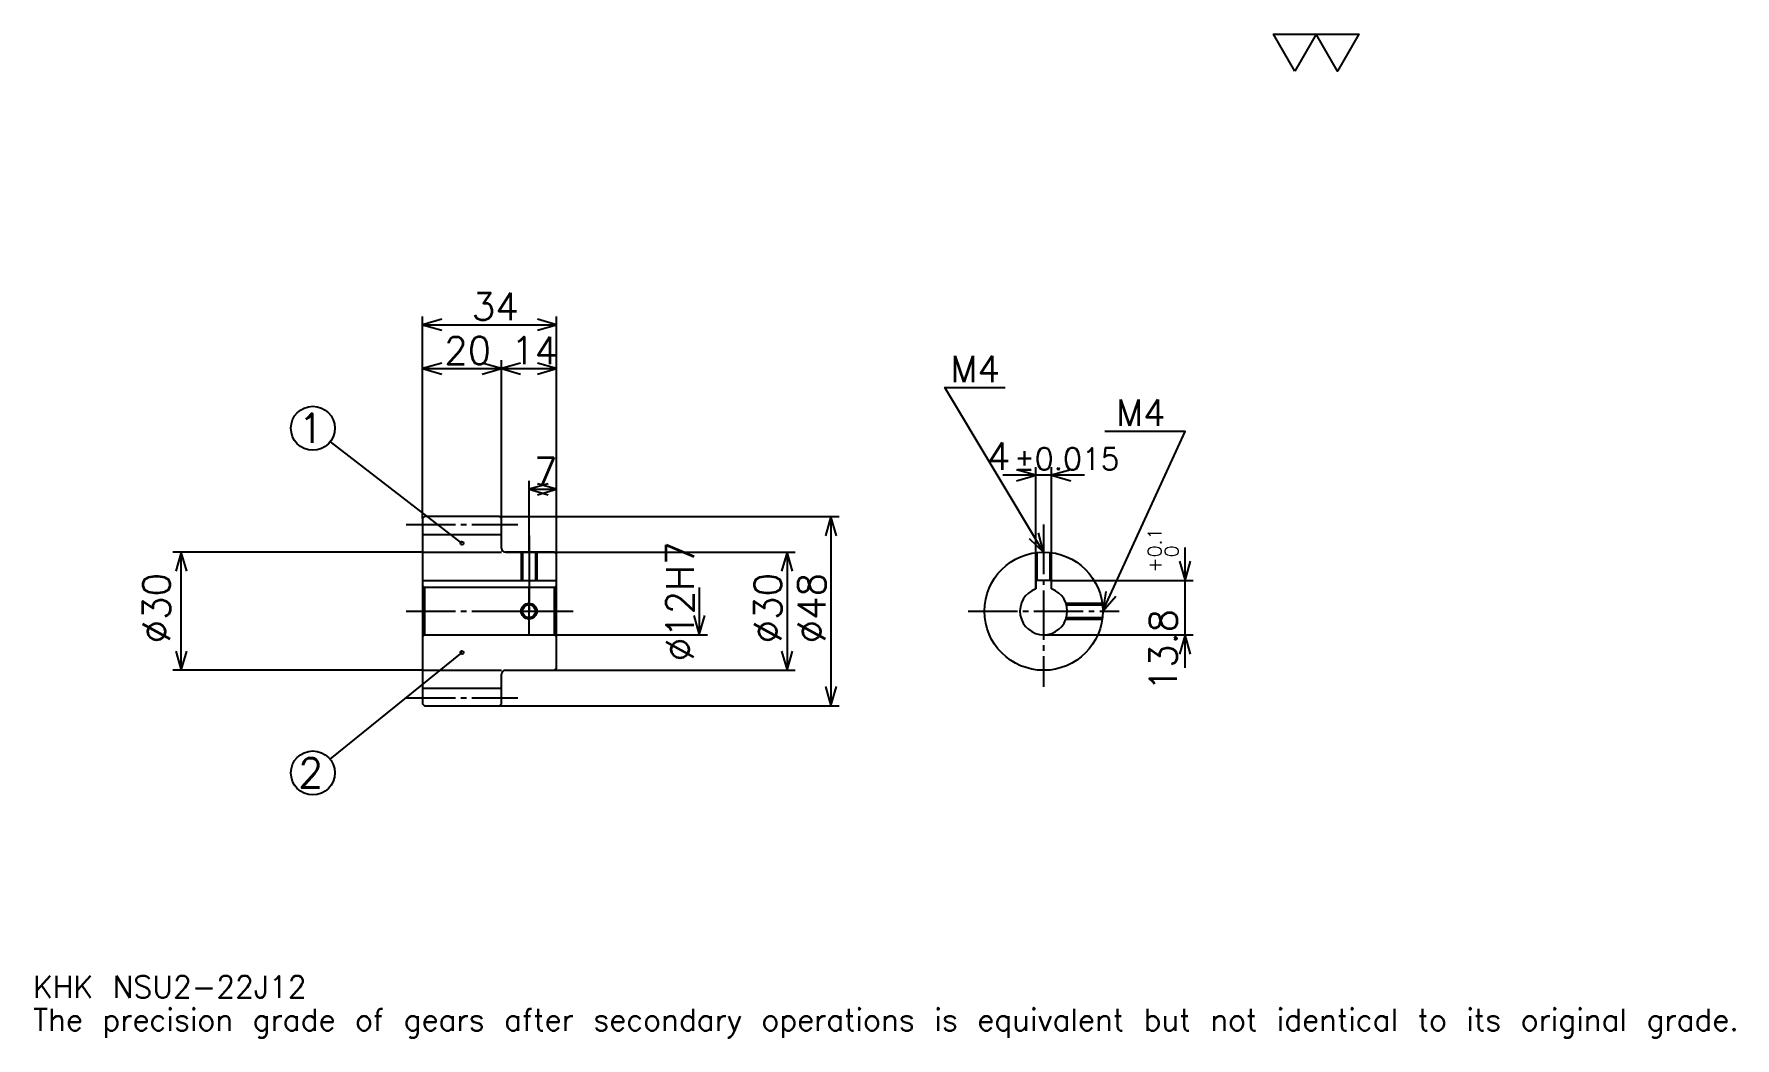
# Model space of a CAD drawing. Extents: x 14 to 446, y 5 to 260.
import ezdxf

# ---------------------------------------------------------------- set-up
doc = ezdxf.new("R2010")
doc.units = 0
doc.linetypes.add('DASHDOT', pattern=[16.695651, 12.521739, -1.391304, 1.391304, -1.391304])
doc.layers.get('0').update_dxf_attribs({"linetype": 'CONTINUOUS'})
doc.layers.add('DASHDOT', color=6, linetype='DASHDOT')
doc.styles.add('KANJI', font='TXT', dxfattribs={"bigfont": 'BIGFONT'})

msp = doc.modelspace()

# ---------------------------------------------------------------- linework, layer by layer
at = {"color": 5}
for p, q in [((112.695656, 137.391296), (112.695656, 188.17392)), ((112.695656, 186.086945), (146.695648, 186.086945)), ((146.695648, 137.391296), (146.695648, 188.17392)), ((132.695648, 137.391296), (132.695648, 177.043472)), ((112.695656, 174.956512), (132.695648, 174.956512)), ((132.695648, 174.956512), (146.695648, 174.956512)), ((122.695656, 130.641296), (89.276237, 156.418427)), ((280.565216, 147.869568), (259.869568, 147.869568)), ((268.217407, 121.191307), (268.217407, 149.956512)), ((272.217407, 121.191307), (272.217407, 149.956512)), ((139.695648, 137.391296), (139.695648, 146.434784)), ((139.695648, 144.347824), (146.695648, 144.347824)), ((112.695656, 136.891296), (112.695656, 137.391296)), ((132.195648, 137.391296), (146.695648, 137.391296)), ((132.695648, 136.891296), (132.695648, 137.391296)), ((139.695648, 128.391296), (139.695648, 137.391296)), ((139.695648, 128.391296), (139.695648, 137.391296)), ((146.695648, 137.391296), (218.347839, 137.391296)), ((146.695648, 127.891304), (146.695648, 137.391296)), ((216.260864, 137.391296), (216.260864, 89.391304)), ((306.086975, 99.04348), (306.086975, 129.539124)), ((112.695656, 128.391296), (49.391308, 128.391296)), ((51.478264, 98.391304), (51.478264, 128.391296)), ((133.695648, 128.391296), (146.695648, 128.391296)), ((146.695648, 128.391296), (207.217407, 128.391296)), ((205.130432, 128.391296), (205.130432, 98.391304)), ((272.217407, 121.191307), (308.17392, 121.191307)), ((182.869568, 119.391304), (182.869568, 107.391304)), ((146.695648, 107.391304), (184.956528, 107.391304)), ((270.217407, 107.391304), (308.17392, 107.391304)), ((122.695656, 102.891304), (89.200424, 75.86026)), ((112.695656, 98.391304), (49.391308, 98.391304)), ((133.695648, 98.391304), (146.695648, 98.391304)), ((146.695648, 98.391304), (207.217407, 98.391304)), ((132.195648, 89.391304), (146.695648, 89.391304)), ((146.695648, 89.391304), (218.347839, 89.391304))]:
    msp.add_line(p, q, dxfattribs=at)
at = {"color": 4}
for p, q in [((112.695656, 132.891296), (132.695648, 132.891296)), ((112.695656, 128.391296), (132.695648, 128.391296)), ((112.695656, 121.191307), (146.695648, 121.191307)), ((113.195656, 119.391304), (113.195656, 107.391304)), ((146.195648, 119.391304), (146.695648, 119.891304)), ((146.195648, 107.391304), (146.695648, 106.891304)), ((112.695656, 98.391304), (132.695648, 98.391304)), ((112.695656, 93.891304), (132.695648, 93.891304))]:
    msp.add_line(p, q, dxfattribs=at)
at = {"color": 7}
msp.add_lwpolyline([(333.913055, 250.434784), (328.486969, 259.839996), (350.191315, 259.839996), (344.765228, 250.434784), (339.339142, 259.839996), (333.913055, 250.434784)], dxfattribs=at)
at = {"color": 5}
for points in [[(117.565224, 187.478256), (112.695656, 186.086945), (117.565224, 184.695648)], [(141.826096, 184.695648), (146.695648, 186.086945), (141.826096, 187.478256)], [(117.565224, 176.347824), (112.695656, 174.956512), (117.565224, 173.565216)], [(127.826088, 173.565216), (132.695648, 174.956512), (127.826088, 176.347824)], [(137.565216, 176.347824), (132.695648, 174.956512), (137.565216, 173.565216)], [(141.826096, 173.565216), (146.695648, 174.956512), (141.826096, 176.347824)], [(270.217407, 128.391296), (245.17392, 170.130432), (260.478271, 170.130432)], [(285.217407, 113.391304), (306.086975, 159), (285.773926, 159)], [(263.347839, 146.478256), (268.217407, 147.869568), (263.347839, 149.260864)], [(277.086975, 149.260864), (272.217407, 147.869568), (277.086975, 146.478256)], [(144.565216, 145.739136), (139.695648, 144.347824), (144.565216, 142.956528)], [(141.826096, 142.956528), (146.695648, 144.347824), (141.826096, 145.739136)], [(217.652176, 132.521744), (216.260864, 137.391296), (214.869568, 132.521744)], [(266.518982, 131.851105), (270.217407, 128.391296), (268.90506, 133.282745)], [(52.869568, 123.521736), (51.478264, 128.391296), (50.08696, 123.521736)], [(206.521744, 123.521736), (205.130432, 128.391296), (203.739136, 123.521736)], [(304.695648, 126.060867), (306.086975, 121.191307), (307.478271, 126.060867)], [(285.978424, 118.398224), (285.217407, 113.391304), (288.508698, 117.240417)], [(181.478271, 112.260872), (182.869568, 107.391304), (184.260864, 112.260872)], [(307.478271, 102.521736), (306.086975, 107.391304), (304.695648, 102.521736)], [(50.08696, 103.260872), (51.478264, 98.391304), (52.869568, 103.260872)], [(203.739136, 103.260872), (205.130432, 98.391304), (206.521744, 103.260872)], [(214.869568, 94.260864), (216.260864, 89.391304), (217.652176, 94.260864)]]:
    msp.add_lwpolyline(points, dxfattribs=at)
at = {"color": 4}
for points in [[(132.695648, 129.391296), (132.695648, 136.891296), (132.195648, 137.391296), (113.195656, 137.391296), (112.695656, 136.891296), (112.695656, 106.891304)], [(133.695648, 98.391304), (146.195648, 98.391304), (146.695648, 98.891304), (146.695648, 127.891304), (146.195648, 128.391296), (133.695648, 128.391296)], [(137.695648, 128.391296), (137.695648, 121.191307)], [(138.075653, 128.391296), (138.075653, 121.191307)], [(141.315659, 128.391296), (141.315659, 121.191307)], [(141.695648, 128.391296), (141.695648, 121.191307)], [(268.217407, 119.048157), (268.217407, 128.25737)], [(268.597412, 121.191307), (268.597412, 128.303574)], [(271.837402, 121.191307), (271.837402, 128.303574)], [(272.217407, 119.048157), (272.217407, 128.25737)], [(272.217407, 119.048157), (272.217407, 121.191307), (268.217407, 121.191307), (268.217407, 119.048157)], [(112.695656, 106.891304), (113.195656, 107.391304), (146.195648, 107.391304), (146.195648, 119.391304), (113.195656, 119.391304), (112.695656, 119.891304)], [(275.874268, 115.391304), (285.083466, 115.391304)], [(275.994568, 115.011307), (285.129669, 115.011307)], [(275.874268, 111.391304), (285.083466, 111.391304)], [(275.994568, 111.771301), (285.129669, 111.771301)], [(112.695656, 106.891304), (112.695656, 89.891304), (113.195656, 89.391304), (132.195648, 89.391304), (132.695648, 89.891304), (132.695648, 97.391304)]]:
    msp.add_lwpolyline(points, dxfattribs=at)
at = {"color": 5}
for centre, radius in [((84.869568, 159.817383), 5.565217), ((122.695656, 130.641296), 0.417391), ((122.695656, 102.891304), 0.417391), ((84.869568, 72.365219), 5.565217)]:
    msp.add_circle(centre, radius, dxfattribs=at)
at = {"color": 4}
for centre, radius in [((270.217407, 113.391304), 15), ((139.695648, 113.391304), 1.62)]:
    msp.add_circle(centre, radius, dxfattribs=at)
at = {"color": 7}
msp.add_circle((139.695648, 113.391304), 2, dxfattribs=at)
at = {"color": 4}
for centre, radius, start, end in [((133.695648, 129.391296), 1, 180, 270), ((270.217407, 113.391304), 6, 109.47122094, 70.52877906), ((133.695648, 97.391304), 1, 90, 180)]:
    msp.add_arc(centre, radius, start, end, dxfattribs=at)
at = {"layer": 'DASHDOT', "color": 7}
for p, q in [((108.521744, 135.391296), (136.869568, 135.391296)), ((270.217407, 135.347824), (270.217407, 94.217392)), ((139.695648, 128.391296), (139.695648, 113.391304)), ((108.521744, 113.391304), (150.869568, 113.391304)), ((251.043488, 113.391304), (289.391296, 113.391304)), ((108.521744, 91.391304), (136.869568, 91.391304))]:
    msp.add_line(p, q, dxfattribs=at)
for points in [[(139.695648, 132.565216), (139.695648, 117.017395)], [(139.695648, 107.217392), (139.695648, 119.565216)], [(133.521744, 113.391304), (145.869568, 113.391304)]]:
    msp.add_lwpolyline(points, dxfattribs=at)

# ---------------------------------------------------------------- texts
at = {"color": 7, "style": 'KANJI'}
for s, height, p in [('34', 6.956522, (125.17392, 187.199997)), ('20', 6.956522, (118.17392, 176.069565)), ('14', 6.956522, (135.17392, 176.069565)), ('M4', 6.678261, (246.565216, 171.521744)), ('M4', 6.678261, (288.556519, 160.391296)), ('1', 7.42029, (81.159424, 156.107239)), ('4', 6.956522, (255.857758, 149.260864)), ('7', 6.956522, (140.934784, 145.460876)), ('%%p0.015', 5.565217, (262.743866, 149.260864)), ('2', 7.42029, (81.159424, 68.655075)), ('KHK NSU2-22J12', 5.565217, (13.913043, 15.304348)), ('The precision grade of gears after secondary operations is equivalent but not identical to its original grade.', 5.565217, (13.913043, 6.956522))]:
    msp.add_text(s, height=height, dxfattribs=at).set_placement(p)
for s, height, p in [('%%c12H7', 6.956522, (181.478271, 100.695648)), ('0.1', 3.478261, (300.10437, 127.082001)), ('0', 3.478261, (304.417389, 127.082001)), ('+', 3.478261, (300.10437, 123.186348)), ('%%c30', 6.956522, (48.695656, 105.217392)), ('%%c30', 6.956522, (203.739136, 105.217392)), ('%%c48', 6.956522, (214.869568, 105.217392)), ('13.8', 6.956522, (304, 93.075768))]:
    msp.add_text(s, height=height, rotation=90, dxfattribs=at).set_placement(p)

doc.saveas('drawing.dxf')
